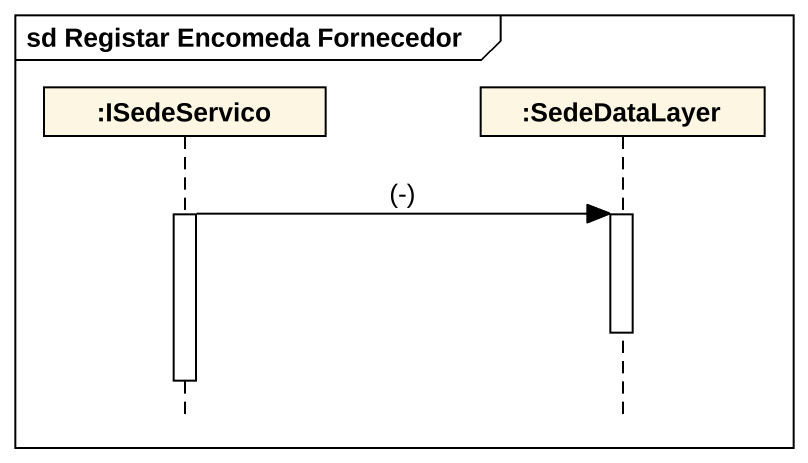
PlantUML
@startuml
mainframe sd Registar Encomeda Fornecedor
hide footbox
participant ":ISedeServico" as ISedeServico
participant ":SedeDataLayer" as SedeDataLayer

activate ISedeServico
ISedeServico -> SedeDataLayer : (-)
activate SedeDataLayer
deactivate SedeDataLayer
deactivate ISedeServico
@enduml
